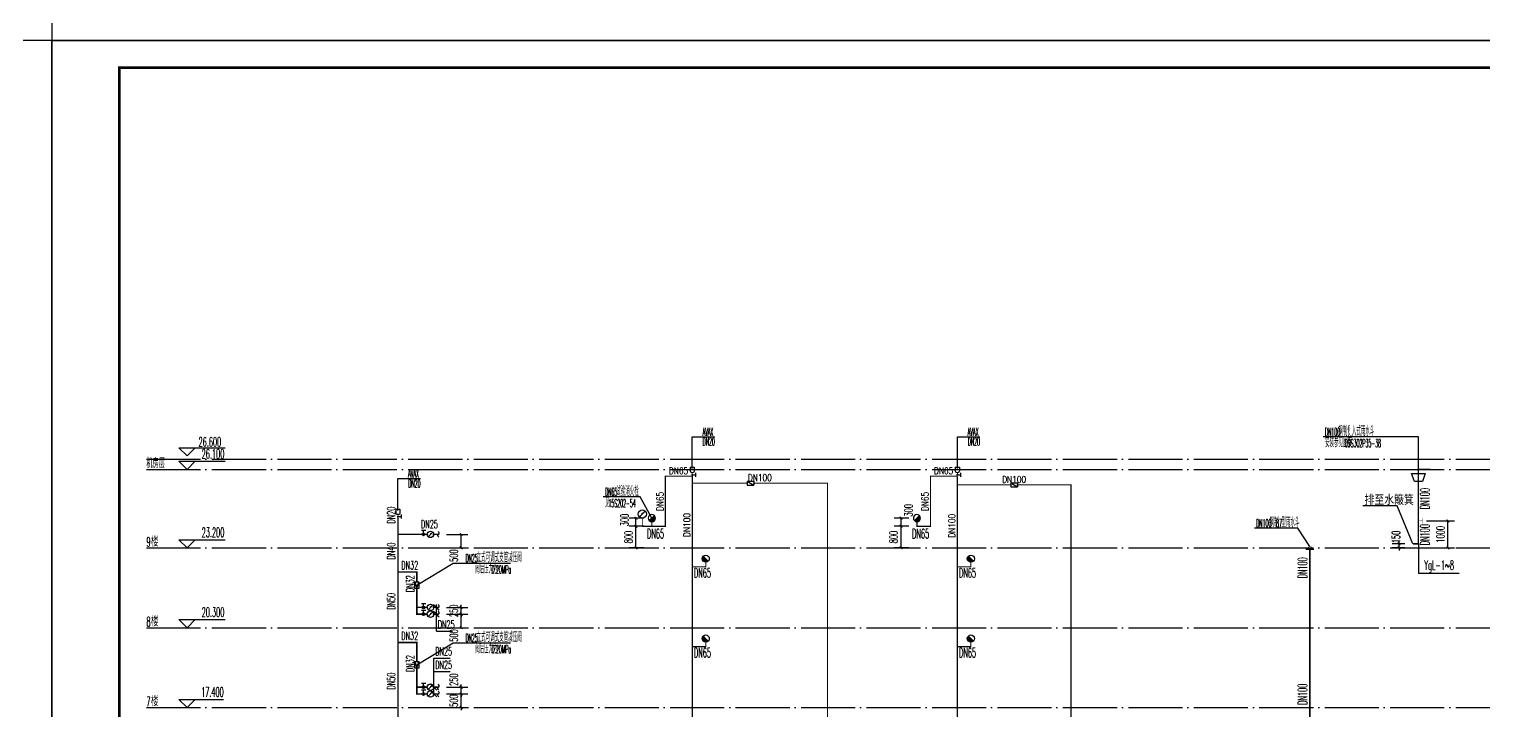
# Model space of a CAD drawing. Extents: x 27938 to 1507990, y 110129 to 923079.
# Drawn here: x 1188619 to 1242401, y 678911 to 704109 of the extents above; entities that cross this region are included whole.
import ezdxf

# ---------------------------------------------------------------- set-up
doc = ezdxf.new("R2010")
doc.units = 0
doc.header["$LTSCALE"] = 1000
doc.header["$MEASUREMENT"] = 0
doc.linetypes.add('DOTE', pattern=[2.42, 2, -0.2, 0.02, -0.2])
for name, color, linetype in [('$AUDIT_BAD_LAYER2', 7, 'Continuous'), ('-JS', 4, 'Continuous'), ('DIM_不分区消火栓', 1, 'Continuous'), ('DIM_消防', 3, 'Continuous'), ('DIM_给水', 3, 'Continuous'), ('DIM_雨水', 4, 'Continuous'), ('EQUIP_污水', 7, 'Continuous'), ('EQUIP_消火栓', 7, 'Continuous'), ('EQUIP_给水', 7, 'Continuous'), ('PIPE-不分区消火栓', 1, 'TG_X'), ('PIPE-给水中', 72, 'J2'), ('PIPE-雨水', 4, 'TG_Y'), ('TEXT_不分区消火栓', 7, 'Continuous'), ('TEXT_给水', 7, 'Continuous'), ('TWT', 7, 'Continuous'), ('TWT_DIM', 3, 'Continuous'), ('TWT_ELEV', 3, 'Continuous'), ('TWT_LEAD', 3, 'Continuous'), ('TWT_TEXT', 7, 'Continuous'), ('TWT_TITLE', 7, 'Continuous'), ('VALVE_不分区消火栓', 7, 'Continuous'), ('VALVE_消防', 7, 'Continuous'), ('VALVE_给水', 7, 'Continuous'), ('VPIPE_DIM', 3, 'Continuous'), ('图框', 140, 'Continuous')]:
    doc.layers.add(name, color=color, linetype=linetype)
doc.styles.add('_TCH_DIM_T3', font='SIMPLEX.shx', dxfattribs={"width": 0.494118, "bigfont": 'GBCBIG.shx'})
doc.styles.add('_TWT_PIPEDN', font='SIMPLEX', dxfattribs={"width": 0.8, "height": 3.5, "bigfont": 'HZTXT'})
doc.styles.add('_TWT_SERIAL', font='SIMPLEX', dxfattribs={"width": 0.8, "height": 3.5, "bigfont": 'HZTXT'})
doc.styles.get("Standard").update_dxf_attribs({"font": 'gbenor.shx', "bigfont": 'gbcbig.shx'})
doc.styles.add('TG_LINETYPE', font='SIMPLEX', dxfattribs={"width": 0.8, "height": 3, "bigfont": 'HZTXT'})
doc.linetypes.add('J2', pattern='A,3,-0.2,["J2",Standard,S=0.25,R=0,X=-0.1,Y=-0.115],-0.35', length=3.55)
doc.linetypes.add('TG_X', pattern='A,2,-0.229,["X",TG_LINETYPE,S=0.1,R=0,X=-0.229,Y=-0.15],0', length=2.229)
doc.linetypes.add('TG_Y', pattern='A,2,-0.229,["Y",TG_LINETYPE,S=0.1,R=0,X=-0.229,Y=-0.15],0', length=2.229)
doc.dimstyles.new('_TWT_ARCH&&100', dxfattribs={"dimtxt": 297.5, "dimasz": 100, "dimexe": 250, "dimexo": 300, "dimgap": 126.25, "dimtad": 1, "dimdec": 0, "dimzin": 0, "dimdsep": 46, "dimtxsty": '_TCH_DIM_T3', "dimblk": 'ARCHTICK', "dimcen": 0.09, "dimclrt": 7, "dimazin": 2, "dimtfac": 1, "dimtdec": 0, "dimtix": 1, "dimtmove": 2, "dimatfit": 3, "dimfxl": 1, "dimtolj": 1, "dimtzin": 0, "dimarcsym": 0})

# ---------------------------------------------------------------- blocks, each defined once
blk = doc.blocks.new('$VALVE$00000497')
for p, q in [((78, 138), (-78, 138)), ((0, 50), (0, 138))]:
    blk.add_line(p, q)
at = {"const_width": 49.6}
blk.add_lwpolyline([(25, 0, 1), (-25, 0, 1)], format="xyb", close=True, dxfattribs=at)
blk.add_circle((0, 0), 50)
blk = doc.blocks.new('$VALVE$00000742')
blk.add_line((-93, -93), (93, 93))
blk.add_lwpolyline([(93, 93, 0, 50, 0), (-13, 22, 50, 50, 0)], format="xyseb")
blk.add_circle((0, 0), 150)
for p in [(-150, 0), (150, 0)]:
    blk.add_point(p)
blk = doc.blocks.new('$TwtSys$00000132')
at = {"elevation": 0}
blk.add_lwpolyline([(7, -101, -0.575183), (0, 0, 0.604745), (-11, 101, 16.924828)], format="xyb", dxfattribs=at)
blk = doc.blocks.new('$VALVE$00000301')
for points in [[(-125, 72), (125, 0), (-125, -72)], [(-125, 72), (-125, -72), (125, -72), (125, 72), (-125, 72)]]:
    blk.add_lwpolyline(points)
for p in [(-125, 0), (125, 0)]:
    blk.add_point(p)
blk = doc.blocks.new('$TwtSys$00000386')
blk.add_line((-93, 93, 0), (93, -93, 0))
blk.add_circle((0, 0, 0), 131)
at = {"color": 0}
for points in [[(34, -127, 0), (-127, 34, 0), (93, -93, 0), (-93, 93, 0)], [(-34, -127, 0), (-127, -34, 0), (34, -127, 0), (-127, 34, 0)], [(-93, -93, 0), (-93, -93, 0), (-34, -127, 0), (-127, -34, 0)]]:
    blk.add_solid(points, dxfattribs=at)
at = {"flags": 9}
blk.add_attdef('A', (0, 0, 0), '', height=0.00524, dxfattribs=at)
blk = doc.blocks.new('jzf1')
at = {"layer": '$AUDIT_BAD_LAYER2'}
for p, q in [((-1.5, 2.3), (1.5, 2.3)), ((0, 0.8), (0, 2.3))]:
    blk.add_line(p, q, dxfattribs=at)
at = {"layer": '$AUDIT_BAD_LAYER2', "const_width": 0.75}
blk.add_lwpolyline([(-0.4, 0, 1), (0.4, 0, 1)], format="xyb", close=True, dxfattribs=at)
blk = doc.blocks.new('zdpqf')
at = {"layer": '$AUDIT_BAD_LAYER2'}
for p, q in [((-1.5, 6.1), (-1.5, 3.6)), ((1.5, 6.1), (-1.5, 6.1)), ((1.5, 6.1), (1.5, 3.6))]:
    blk.add_line(p, q, dxfattribs=at)
at = {"layer": '$AUDIT_BAD_LAYER2', "const_width": 0.4}
for points in [[(0, 6.1), (0, 6.6)], [(0, -0.9), (0, 2.1)]]:
    blk.add_lwpolyline(points, dxfattribs=at)
at = {"layer": '$AUDIT_BAD_LAYER2'}
blk.add_arc((0, 3.6), 1.5, 180, 0, dxfattribs=at)
at = {"layer": '$AUDIT_BAD_LAYER2', "extrusion": (0, 0, -1), "zscale": -1, "rotation": 270}
blk.add_blockref('jzf1', (0, 0.6), dxfattribs=at)
blk = doc.blocks.new('$VALVE$00000597')
blk.add_line((-93, 357), (93, 543))
blk.add_lwpolyline([(93, 543, 0, 50, 0), (-31, 456, 50, 50, 0)], format="xyseb")
for points, const_width in [([(0, 300), (0, 0)], 30), ([(0, 182), (75, 182), (75, 107)], 7.5)]:
    blk.add_lwpolyline(points, dxfattribs=dict(const_width=const_width))
blk.add_circle((0, 450), 150)
blk = doc.blocks.new('_ArchTick')
at = {"color": 0, "linetype": 'ByBlock', "const_width": 0.4}
blk.add_lwpolyline([(-0.5, -0.5), (0.5, 0.5)], dxfattribs=at)
blk = doc.blocks.new('*D242')
at = {"layer": 'Defpoints', "color": 0}
for p in [(1220853, 686036), (1221440, 686036), (1221440, 685736)]:
    blk.add_point(p, dxfattribs=at)
at = {"layer": 'DIM_不分区消火栓', "color": 0, "lineweight": -2}
for p, q in [((1221140, 686036), (1220603, 686036)), ((1221140, 685736), (1220603, 685736)), ((1220853, 685736), (1220853, 686036))]:
    blk.add_line(p, q, dxfattribs=at)
at = {"layer": 'DIM_不分区消火栓', "color": 0, "lineweight": -2, "xscale": 100, "yscale": 100, "zscale": 100}
for p, rotation in [((1220853, 686036), 90), ((1220853, 685736), 270)]:
    blk.add_blockref('_ArchTick', p, dxfattribs=dict(at, rotation=rotation))
at = {"layer": 'DIM_不分区消火栓', "color": 7, "insert": (1221128, 686325), "char_height": 297.5, "attachment_point": 5, "rotation": 90, "style": '_TCH_DIM_T3'}
blk.add_mtext('\\A1;300', dxfattribs=at)
blk = doc.blocks.new('*D243')
at = {"layer": 'Defpoints', "color": 0}
for p in [(1220853, 685736), (1221440, 685736), (1221440, 684936)]:
    blk.add_point(p, dxfattribs=at)
at = {"layer": 'DIM_不分区消火栓', "color": 0, "lineweight": -2}
for p, q in [((1221140, 685736), (1220603, 685736)), ((1220853, 684936), (1220853, 685736)), ((1221140, 684936), (1220603, 684936))]:
    blk.add_line(p, q, dxfattribs=at)
at = {"layer": 'DIM_不分区消火栓', "color": 0, "lineweight": -2, "xscale": 100, "yscale": 100, "zscale": 100}
for p, rotation in [((1220853, 685736), 90), ((1220853, 684936), 270)]:
    blk.add_blockref('_ArchTick', p, dxfattribs=dict(at, rotation=rotation))
at = {"layer": 'DIM_不分区消火栓', "color": 7, "insert": (1220578, 685336), "char_height": 297.5, "attachment_point": 5, "rotation": 90, "style": '_TCH_DIM_T3'}
blk.add_mtext('\\A1;800', dxfattribs=at)
blk = doc.blocks.new('*D244')
at = {"layer": 'Defpoints', "color": 0}
for p in [(1211053, 686036), (1211640, 686036), (1211640, 685736)]:
    blk.add_point(p, dxfattribs=at)
at = {"layer": 'DIM_不分区消火栓', "color": 0, "lineweight": -2}
for p, q in [((1211340, 686036), (1210803, 686036)), ((1211340, 685736), (1210803, 685736)), ((1211053, 685736), (1211053, 686036))]:
    blk.add_line(p, q, dxfattribs=at)
at = {"layer": 'DIM_不分区消火栓', "color": 0, "lineweight": -2, "xscale": 100, "yscale": 100, "zscale": 100}
for p, rotation in [((1211053, 686036), 90), ((1211053, 685736), 270)]:
    blk.add_blockref('_ArchTick', p, dxfattribs=dict(at, rotation=rotation))
at = {"layer": 'DIM_不分区消火栓', "color": 7, "insert": (1210635, 685965), "char_height": 297.5, "attachment_point": 5, "rotation": 90, "style": '_TCH_DIM_T3'}
blk.add_mtext('\\A1;300', dxfattribs=at)
blk = doc.blocks.new('*D245')
at = {"layer": 'Defpoints', "color": 0}
for p in [(1211053, 685736), (1211640, 685736), (1211640, 684936)]:
    blk.add_point(p, dxfattribs=at)
at = {"layer": 'DIM_不分区消火栓', "color": 0, "lineweight": -2}
for p, q in [((1211340, 685736), (1210803, 685736)), ((1211053, 684936), (1211053, 685736)), ((1211340, 684936), (1210803, 684936))]:
    blk.add_line(p, q, dxfattribs=at)
at = {"layer": 'DIM_不分区消火栓', "color": 0, "lineweight": -2, "xscale": 100, "yscale": 100, "zscale": 100}
for p, rotation in [((1211053, 685736), 90), ((1211053, 684936), 270)]:
    blk.add_blockref('_ArchTick', p, dxfattribs=dict(at, rotation=rotation))
at = {"layer": 'DIM_不分区消火栓', "color": 7, "insert": (1210778, 685336), "char_height": 297.5, "attachment_point": 5, "rotation": 90, "style": '_TCH_DIM_T3'}
blk.add_mtext('\\A1;800', dxfattribs=at)
blk = doc.blocks.new('*D345')
at = {"layer": 'Defpoints', "color": 0}
for p in [(1239980, 685936), (1241070, 685936), (1239980, 684936)]:
    blk.add_point(p, dxfattribs=at)
at = {"layer": 'TWT_DIM', "color": 0, "lineweight": -2}
for p, q in [((1240280, 685936), (1241320, 685936)), ((1241070, 684936), (1241070, 685936)), ((1240280, 684936), (1241320, 684936))]:
    blk.add_line(p, q, dxfattribs=at)
at = {"layer": 'TWT_DIM', "color": 0, "lineweight": -2, "xscale": 100, "yscale": 100, "zscale": 100}
for p, rotation in [((1241070, 685936), 90), ((1241070, 684936), 270)]:
    blk.add_blockref('_ArchTick', p, dxfattribs=dict(at, rotation=rotation))
at = {"layer": 'TWT_DIM', "color": 7, "insert": (1240795, 685436), "char_height": 297.5, "attachment_point": 5, "rotation": 90, "style": '_TCH_DIM_T3'}
blk.add_mtext('\\A1;1000', dxfattribs=at)
blk = doc.blocks.new('*D346')
at = {"layer": 'Defpoints', "color": 0}
for p in [(1239263, 685086), (1239780, 685086), (1239780, 684936)]:
    blk.add_point(p, dxfattribs=at)
at = {"layer": 'TWT_DIM', "color": 0, "lineweight": -2}
for p, q in [((1239480, 685086), (1239013, 685086)), ((1239480, 684936), (1239013, 684936)), ((1239263, 685086), (1239263, 685186)), ((1239263, 684936), (1239263, 685086)), ((1239263, 684936), (1239263, 684836))]:
    blk.add_line(p, q, dxfattribs=at)
at = {"layer": 'TWT_DIM', "color": 0, "lineweight": -2, "xscale": 100, "yscale": 100, "zscale": 100}
for p, rotation in [((1239263, 685086), 270), ((1239263, 684936), 90)]:
    blk.add_blockref('_ArchTick', p, dxfattribs=dict(at, rotation=rotation))
at = {"layer": 'TWT_DIM', "color": 7, "insert": (1239151, 685339), "char_height": 297.5, "attachment_point": 5, "rotation": 90, "style": '_TCH_DIM_T3'}
blk.add_mtext('\\A1;150', dxfattribs=at)
blk = doc.blocks.new('*D351')
at = {"layer": 'Defpoints', "color": 0}
for p in [(1203754, 682736), (1204591, 682736), (1203754, 682486)]:
    blk.add_point(p, dxfattribs=at)
at = {"layer": 'TWT_DIM', "color": 0, "lineweight": -2}
for p, q in [((1204054, 682736), (1204841, 682736)), ((1204591, 682736), (1204591, 682836)), ((1204591, 682486), (1204591, 682736)), ((1204054, 682486), (1204841, 682486)), ((1204591, 682486), (1204591, 682386))]:
    blk.add_line(p, q, dxfattribs=at)
at = {"layer": 'TWT_DIM', "color": 0, "lineweight": -2, "xscale": 100, "yscale": 100, "zscale": 100}
for p, rotation in [((1204591, 682736), 270), ((1204591, 682486), 90)]:
    blk.add_blockref('_ArchTick', p, dxfattribs=dict(at, rotation=rotation))
at = {"layer": 'TWT_DIM', "color": 7, "insert": (1204316, 682611), "char_height": 297.5, "attachment_point": 5, "rotation": 90, "style": '_TCH_DIM_T3'}
blk.add_mtext('\\A1;250', dxfattribs=at)
blk = doc.blocks.new('*D352')
at = {"layer": 'Defpoints', "color": 0}
for p in [(1203754, 682486), (1203754, 681986), (1204591, 682486)]:
    blk.add_point(p, dxfattribs=at)
at = {"layer": 'TWT_DIM', "color": 0, "lineweight": -2}
for p, q in [((1204054, 682486), (1204841, 682486)), ((1204054, 681986), (1204841, 681986)), ((1204591, 681986), (1204591, 682486))]:
    blk.add_line(p, q, dxfattribs=at)
at = {"layer": 'TWT_DIM', "color": 0, "lineweight": -2, "xscale": 100, "yscale": 100, "zscale": 100}
for p, rotation in [((1204591, 682486), 90), ((1204591, 681986), 270)]:
    blk.add_blockref('_ArchTick', p, dxfattribs=dict(at, rotation=rotation))
at = {"layer": 'TWT_DIM', "color": 7, "insert": (1204316, 681697), "char_height": 297.5, "attachment_point": 5, "rotation": 90, "style": '_TCH_DIM_T3'}
blk.add_mtext('\\A1;500', dxfattribs=at)
blk = doc.blocks.new('*D353')
at = {"layer": 'Defpoints', "color": 0}
for p in [(1203754, 679786), (1203754, 679536), (1204591, 679786)]:
    blk.add_point(p, dxfattribs=at)
at = {"layer": 'TWT_DIM', "color": 0, "lineweight": -2}
for p, q in [((1204591, 679786), (1204591, 679886)), ((1204054, 679786), (1204841, 679786)), ((1204054, 679536), (1204841, 679536)), ((1204591, 679536), (1204591, 679786)), ((1204591, 679536), (1204591, 679436))]:
    blk.add_line(p, q, dxfattribs=at)
at = {"layer": 'TWT_DIM', "color": 0, "lineweight": -2, "xscale": 100, "yscale": 100, "zscale": 100}
for p, rotation in [((1204591, 679786), 270), ((1204591, 679536), 90)]:
    blk.add_blockref('_ArchTick', p, dxfattribs=dict(at, rotation=rotation))
at = {"layer": 'TWT_DIM', "color": 7, "insert": (1204316, 680066), "char_height": 297.5, "attachment_point": 5, "rotation": 90, "style": '_TCH_DIM_T3'}
blk.add_mtext('\\A1;250', dxfattribs=at)
blk = doc.blocks.new('*D354')
at = {"layer": 'Defpoints', "color": 0}
for p in [(1203754, 679536), (1204591, 679536), (1203754, 679036)]:
    blk.add_point(p, dxfattribs=at)
at = {"layer": 'TWT_DIM', "color": 0, "lineweight": -2}
for p, q in [((1204054, 679536), (1204841, 679536)), ((1204591, 679536), (1204591, 679636)), ((1204591, 679036), (1204591, 679536)), ((1204054, 679036), (1204841, 679036)), ((1204591, 679036), (1204591, 678936))]:
    blk.add_line(p, q, dxfattribs=at)
at = {"layer": 'TWT_DIM', "color": 0, "lineweight": -2, "xscale": 100, "yscale": 100, "zscale": 100}
for p, rotation in [((1204591, 679536), 270), ((1204591, 679036), 90)]:
    blk.add_blockref('_ArchTick', p, dxfattribs=dict(at, rotation=rotation))
at = {"layer": 'TWT_DIM', "color": 7, "insert": (1204316, 679286), "char_height": 297.5, "attachment_point": 5, "rotation": 90, "style": '_TCH_DIM_T3'}
blk.add_mtext('\\A1;500', dxfattribs=at)
blk = doc.blocks.new('$ATTACHMENT$00000073')
at = {"const_width": 20}
for points in [[(0, 0), (150, 0)], [(150, 90), (150, -90)]]:
    blk.add_lwpolyline(points, dxfattribs=at)
blk = doc.blocks.new('$VALVE$00000316')
for p, q in [((-125, 72), (125, -72)), ((-125, 72), (-125, -72)), ((-125, 72), (125, 72)), ((125, 72), (125, -72)), ((-125, -72), (125, -72))]:
    blk.add_line(p, q)
at = {"const_width": 21.1}
blk.add_lwpolyline([(-11, 0, 1), (11, 0, 1)], format="xyb", close=True, dxfattribs=at)
for p in [(-125, 0), (125, 0)]:
    blk.add_point(p)
at = {"color": 7, "flags": 9}
for tag in ['XSIZE', 'YSIZE']:
    blk.add_attdef(tag, (0, 0), '', height=0.5, dxfattribs=at)
blk = doc.blocks.new('$ATTACHMENT$00000217')
blk.add_line((-150, 0), (150, 0))
at = {"const_width": 15}
blk.add_lwpolyline([(-99, 0, -1), (101, 0)], format="xyb", dxfattribs=at)
blk = doc.blocks.new('*D1340')
at = {"layer": 'Defpoints', "color": 0}
for p in [(1203754, 685436), (1204591, 685436), (1203754, 684936)]:
    blk.add_point(p, dxfattribs=at)
at = {"layer": 'TWT_DIM', "color": 0, "lineweight": -2}
for p, q in [((1204054, 685436), (1204841, 685436)), ((1204591, 684936), (1204591, 685436)), ((1204054, 684936), (1204841, 684936))]:
    blk.add_line(p, q, dxfattribs=at)
at = {"layer": 'TWT_DIM', "color": 0, "lineweight": -2, "xscale": 100, "yscale": 100, "zscale": 100}
for p, rotation in [((1204591, 685436), 90), ((1204591, 684936), 270)]:
    blk.add_blockref('_ArchTick', p, dxfattribs=dict(at, rotation=rotation))
at = {"layer": 'TWT_DIM', "color": 7, "insert": (1204316, 684647), "char_height": 297.5, "attachment_point": 5, "rotation": 90, "style": '_TCH_DIM_T3'}
blk.add_mtext('\\A1;500', dxfattribs=at)

msp = doc.modelspace()

# ---------------------------------------------------------------- hatches: boundary and pattern name
at = {"layer": 'PIPE-不分区消火栓'}
for points in [[(1212140.5, 687586.4), (1212140.5, 687608.9), (1212118, 687608.9)], [(1212140.5, 687586.4), (1212118, 687586.4), (1212118, 687608.9)], [(1213134.8, 687586.4), (1213157.3, 687586.4), (1213157.3, 687608.9)], [(1213134.8, 687586.4), (1213134.8, 687608.9), (1213157.3, 687608.9)], [(1218134.8, 687329.3), (1218134.8, 687351.8), (1218157.3, 687351.8)], [(1218134.8, 687329.3), (1218157.3, 687329.3), (1218157.3, 687351.8)], [(1218134.8, 687329.3), (1218157.3, 687329.3), (1218157.3, 687351.8)], [(1218134.8, 687329.3), (1218134.8, 687351.8), (1218157.3, 687351.8)], [(1221940.5, 687586.4), (1221940.5, 687608.9), (1221918, 687608.9)], [(1221940.5, 687586.4), (1221918, 687586.4), (1221918, 687608.9)], [(1227134.8, 687266.1), (1227157.3, 687266.1), (1227157.3, 687288.6)], [(1227134.8, 687266.1), (1227134.8, 687288.6), (1227157.3, 687288.6)], [(1212140.5, 685735.9), (1212140.5, 685713.4), (1212163, 685713.4)], [(1212140.5, 685735.9), (1212163, 685735.9), (1212163, 685713.4)], [(1221440.5, 685735.9), (1221440.5, 685713.4), (1221418, 685713.4)], [(1221440.5, 685735.9), (1221418, 685735.9), (1221418, 685713.4)], [(1221940.5, 685735.9), (1221940.5, 685713.4), (1221963, 685713.4)], [(1221940.5, 685735.9), (1221963, 685735.9), (1221963, 685713.4)], [(1213634.8, 684235.9), (1213634.8, 684213.4), (1213657.3, 684213.4)], [(1213634.8, 684235.9), (1213657.3, 684235.9), (1213657.3, 684213.4)], [(1213634.8, 684235.9), (1213657.3, 684235.9), (1213657.3, 684213.4)], [(1213634.8, 684235.9), (1213634.8, 684213.4), (1213657.3, 684213.4)], [(1223434.8, 684235.9), (1223434.8, 684213.4), (1223457.3, 684213.4)], [(1223434.8, 684235.9), (1223457.3, 684235.9), (1223457.3, 684213.4)], [(1223434.8, 684235.9), (1223457.3, 684235.9), (1223457.3, 684213.4)], [(1223434.8, 684235.9), (1223434.8, 684213.4), (1223457.3, 684213.4)], [(1213634.8, 681285.9), (1213634.8, 681263.4), (1213657.3, 681263.4)], [(1213634.8, 681285.9), (1213657.3, 681285.9), (1213657.3, 681263.4)], [(1213634.8, 681285.9), (1213657.3, 681285.9), (1213657.3, 681263.4)], [(1213634.8, 681285.9), (1213634.8, 681263.4), (1213657.3, 681263.4)], [(1223434.8, 681285.9), (1223434.8, 681263.4), (1223457.3, 681263.4)], [(1223434.8, 681285.9), (1223457.3, 681285.9), (1223457.3, 681263.4)], [(1223434.8, 681285.9), (1223457.3, 681285.9), (1223457.3, 681263.4)], [(1223434.8, 681285.9), (1223434.8, 681263.4), (1223457.3, 681263.4)]]:
    msp.add_hatch(color=256, dxfattribs=at).paths.add_polyline_path(points)
at = {"layer": 'PIPE-给水中'}
for points in [[(1202953.4, 684041.4), (1202980.9, 684041.4), (1202980.9, 684068.9)], [(1202953.4, 684041.4), (1202953.4, 684068.9), (1202980.9, 684068.9)], [(1202953.4, 684041.4), (1202953.4, 684068.9), (1202980.9, 684068.9)], [(1202953.4, 684041.4), (1202980.9, 684041.4), (1202980.9, 684068.9)], [(1202953.4, 682485.9), (1202953.4, 682458.4), (1202925.9, 682458.4)], [(1202953.4, 682485.9), (1202925.9, 682485.9), (1202925.9, 682458.4)], [(1202953.4, 682485.9), (1202925.9, 682485.9), (1202925.9, 682458.4)], [(1202953.4, 682485.9), (1202953.4, 682458.4), (1202925.9, 682458.4)], [(1202953.4, 681435.9), (1202980.9, 681435.9), (1202980.9, 681463.4)], [(1202953.4, 681435.9), (1202953.4, 681463.4), (1202980.9, 681463.4)], [(1202953.4, 681435.9), (1202953.4, 681463.4), (1202980.9, 681463.4)], [(1202953.4, 681435.9), (1202980.9, 681435.9), (1202980.9, 681463.4)], [(1202953.4, 679535.9), (1202953.4, 679508.4), (1202925.9, 679508.4)], [(1202953.4, 679535.9), (1202925.9, 679535.9), (1202925.9, 679508.4)], [(1202953.4, 679535.9), (1202925.9, 679535.9), (1202925.9, 679508.4)], [(1202953.4, 679535.9), (1202953.4, 679508.4), (1202925.9, 679508.4)]]:
    msp.add_hatch(color=256, dxfattribs=at).paths.add_polyline_path(points)
at = {"layer": 'PIPE-雨水'}
for points in [[(1239979.6, 687835.9), (1239952.1, 687835.9), (1239952.1, 687863.4)], [(1239979.6, 687835.9), (1239979.6, 687863.4), (1239952.1, 687863.4)], [(1239979.6, 687835.9), (1239979.6, 687863.4), (1239952.1, 687863.4)], [(1239979.6, 687835.9), (1239952.1, 687835.9), (1239952.1, 687863.4)], [(1239979.6, 685085.9), (1240007.1, 685085.9), (1240007.1, 685058.4)], [(1239979.6, 685085.9), (1239979.6, 685058.4), (1240007.1, 685058.4)], [(1239979.6, 685085.9), (1240007.1, 685085.9), (1240007.1, 685058.4)], [(1239979.6, 685085.9), (1239979.6, 685058.4), (1240007.1, 685058.4)]]:
    msp.add_hatch(color=256, dxfattribs=at).paths.add_polyline_path(points)

# ---------------------------------------------------------------- linework, layer by layer
at = {"layer": 'DIM_不分区消火栓'}
for p, q in [((1211208.7, 686819.7), (1209842.8, 686819.7)), ((1211640.5, 686035.9), (1211208.7, 686819.7))]:
    msp.add_line(p, q, dxfattribs=at)
at = {"layer": 'DIM_给水'}
for p, q in [((1203570.5, 682841.9), (1203782.7, 682629.8)), ((1203570.5, 682591.9), (1203782.7, 682379.8)), ((1203676.6, 681856.1), (1203676.6, 682847.9)), ((1203676.6, 681856.1), (1204276.6, 681856.1)), ((1203581.2, 680361.1), (1203581.2, 680861.1)), ((1203581.2, 680861.1), (1204181.2, 680861.1)), ((1203581.2, 679485.9), (1203581.2, 680361.1)), ((1203581.2, 680361.1), (1204181.2, 680361.1)), ((1203475.1, 679891.9), (1203687.2, 679679.8)), ((1203475.1, 679641.9), (1203687.2, 679429.8))]:
    msp.add_line(p, q, dxfattribs=at)
at = {"layer": 'DIM_雨水'}
for p, q in [((1239979.6, 689039.5), (1236457.8, 689039.5)), ((1239979.6, 687835.9), (1239979.6, 689039.5)), ((1239198.4, 686489), (1237919.3, 686489)), ((1239779.6, 685085.9), (1239198.4, 686489)), ((1235521.6, 685666.9), (1233915, 685666.9)), ((1235969.6, 684985.9), (1235521.6, 685666.9)), ((1239979.6, 685085.9), (1239979.6, 683983.8)), ((1241485.6, 683983.8), (1239979.6, 683983.8))]:
    msp.add_line(p, q, dxfattribs=at)
at = {"layer": 'PIPE-不分区消火栓', "ltscale": 0.5, "const_width": 45}
for points in [[(1212140.5, 687586.4), (1213134.8, 687586.4)], [(1212140.5, 685735.9), (1212140.5, 687586.4)], [(1213134.8, 687329.3), (1213134.8, 687586.4)], [(1213134.8, 687329.3), (1215163.4, 687329.3)], [(1215413.1, 687329.3), (1218134.8, 687329.3)], [(1221940.5, 687586.4), (1222934.8, 687586.4)], [(1221940.5, 685735.9), (1221940.5, 687586.4)], [(1222934.8, 687266.1), (1224909.9, 687266.1)], [(1225159.6, 687266.1), (1227134.8, 687266.1)]]:
    msp.add_lwpolyline(points, dxfattribs=at)
at = {"layer": 'PIPE-不分区消火栓', "const_width": 45}
for points in [[(1213134.8, 684235.9), (1213134.8, 687329.3)], [(1218134.8, 660735.9), (1218134.8, 687329.3)], [(1222934.8, 687266.1), (1222934.8, 687563.8)], [(1222934.8, 684235.9), (1222934.8, 687266.1)], [(1227134.8, 660735.9), (1227134.8, 687266.1)], [(1211640.5, 685735.9), (1211288.4, 685735.9)], [(1211640.5, 685735.9), (1211640.5, 685904.9)], [(1212140.5, 685735.9), (1211640.5, 685735.9)], [(1221440.5, 685735.9), (1221440.5, 685904.9)], [(1221940.5, 685735.9), (1221440.5, 685735.9)], [(1213134.8, 684235.9), (1213634.8, 684235.9)], [(1213134.8, 681285.9), (1213134.8, 684235.9)], [(1213634.8, 684235.9), (1213634.8, 684404.9)], [(1222934.8, 684235.9), (1223434.8, 684235.9)], [(1222934.8, 681285.9), (1222934.8, 684235.9)], [(1223434.8, 684235.9), (1223434.8, 684404.9)], [(1213634.8, 681285.9), (1213634.8, 681454.9)], [(1223434.8, 681285.9), (1223434.8, 681454.9)], [(1213134.8, 678335.9), (1213134.8, 681285.9)], [(1213134.8, 681285.9), (1213634.8, 681285.9)], [(1222934.8, 678335.9), (1222934.8, 681285.9)], [(1222934.8, 681285.9), (1223434.8, 681285.9)]]:
    msp.add_lwpolyline(points, dxfattribs=at)
at = {"layer": 'PIPE-给水中', "const_width": 55}
for points in [[(1202253.4, 685916.3), (1202253.4, 686058.3)], [(1202253.4, 684635.9), (1202253.4, 685916.3)], [(1202253.4, 685435.9), (1203333.4, 685435.9)], [(1203573.4, 685435.9), (1203753.4, 685435.9)], [(1202253.4, 681435.9), (1202253.4, 684698.6)], [(1202253.4, 684041.4), (1202953.4, 684041.4)], [(1202953.4, 683685.7), (1202953.4, 684041.4)], [(1202953.4, 682985.9), (1202953.4, 683436)], [(1202953.4, 682735.9), (1202953.4, 682985.9)], [(1202953.4, 682485.9), (1202953.4, 682735.9)], [(1202953.4, 682735.9), (1203333.4, 682735.9)], [(1202953.4, 682485.9), (1203333.4, 682485.9)], [(1203573.4, 682735.9), (1203753.4, 682735.9)], [(1203573.4, 682485.9), (1203753.4, 682485.9)], [(1202253.4, 678485.9), (1202253.4, 681435.9)], [(1202253.4, 681435.9), (1202953.4, 681435.9)], [(1202953.4, 680735.7), (1202953.4, 681435.9)], [(1202953.4, 679785.9), (1202953.4, 680486)], [(1202953.4, 679535.9), (1202953.4, 679785.9)], [(1202953.4, 679785.9), (1203333.4, 679785.9)], [(1203573.4, 679785.9), (1203753.4, 679785.9)], [(1202953.4, 679535.9), (1203333.4, 679535.9)], [(1203573.4, 679535.9), (1203753.4, 679535.9)]]:
    msp.add_lwpolyline(points, dxfattribs=at)
at = {"layer": 'PIPE-雨水', "const_width": 55}
for points in [[(1239979.6, 687835.9), (1240429.6, 687835.9)], [(1239979.6, 685935.9), (1239979.6, 687835.9)], [(1239979.6, 685085.9), (1239979.6, 685935.9)], [(1235968.1, 662335.9), (1235968.1, 684885.9)], [(1239779.6, 685085.9), (1239979.6, 685085.9)]]:
    msp.add_lwpolyline(points, dxfattribs=at)
at = {"layer": 'TWT', "color": 8, "linetype": 'DOTE'}
for p, q in [((1192957.9, 688213.2), (1304719.7, 688213.2)), ((1192957.9, 687835.9), (1304719.7, 687835.9)), ((1192957.9, 687835.9), (1304719.7, 687835.9)), ((1192957.9, 684935.9), (1304719.7, 684935.9)), ((1192957.9, 681985.9), (1304719.7, 681985.9)), ((1192957.9, 679035.9), (1304719.7, 679035.9))]:
    msp.add_line(p, q, dxfattribs=at)
at = {"layer": 'TWT_ELEV'}
for p, q in [((1194457.9, 688335.9), (1194157.9, 688635.9)), ((1194157.9, 688635.9), (1195861.2, 688635.9)), ((1194457.9, 688335.9), (1194757.9, 688635.9)), ((1194457.9, 687835.9), (1194157.9, 688135.9)), ((1194157.9, 688135.9), (1195861.2, 688135.9)), ((1194457.9, 687835.9), (1194757.9, 688135.9)), ((1194457.9, 684935.9), (1194157.9, 685235.9)), ((1194157.9, 685235.9), (1195861.2, 685235.9)), ((1194457.9, 684935.9), (1194757.9, 685235.9)), ((1194457.9, 681985.9), (1194157.9, 682285.9)), ((1194157.9, 682285.9), (1195861.2, 682285.9)), ((1194457.9, 681985.9), (1194757.9, 682285.9)), ((1194457.9, 679035.9), (1194157.9, 679335.9)), ((1194157.9, 679335.9), (1195807.3, 679335.9)), ((1194457.9, 679035.9), (1194757.9, 679335.9))]:
    msp.add_line(p, q, dxfattribs=at)
at = {"layer": 'TWT_LEAD'}
for p, q in [((1213135.9, 687863.8), (1213135.9, 689046)), ((1213135.9, 689046), (1213970.5, 689046)), ((1222935.9, 687863.8), (1222935.9, 689046)), ((1222935.9, 689046), (1223770.5, 689046)), ((1202253.4, 686316.3), (1202253.4, 687498.5)), ((1202253.4, 687498.5), (1203088.1, 687498.5)), ((1202953.4, 683560.9), (1204300.9, 684373.4)), ((1204300.9, 684373.4), (1206411.8, 684373.4)), ((1202953.4, 680610.9), (1204300.9, 681423.4)), ((1204300.9, 681423.4), (1206411.8, 681423.4))]:
    msp.add_line(p, q, dxfattribs=at)
at = {"layer": 'TWT_TITLE'}
msp.add_lwpolyline([(1189457.9, 644285.9), (1315557.9, 644285.9), (1315557.9, 703685.9), (1189457.9, 703685.9)], close=True, dxfattribs=at)
at = {"layer": 'TWT_TITLE', "const_width": 100}
msp.add_lwpolyline([(1191957.9, 645285.9), (1314557.9, 645285.9), (1314557.9, 702685.9), (1191957.9, 702685.9)], close=True, dxfattribs=at)
at = {"layer": 'VPIPE_DIM', "lineweight": -3, "elevation": 0}
msp.add_lwpolyline([(1240129.6, 687385.9), (1239829.6, 687385.9), (1239729.6, 687685.9), (1240229.6, 687685.9)], close=True, dxfattribs=at)
msp.add_lwpolyline([(1240129.6, 687385.9), (1239829.6, 687385.9), (1239729.6, 687685.9), (1240229.6, 687685.9)], close=True, dxfattribs=at)
at = {"layer": '图框', "color": 2}
msp.add_lwpolyline([(1189457.9, 703685.9), (1158457.9, 703685.9), (1158457.9, 721685.9), (1189457.9, 721685.9)], close=True, dxfattribs=at)
at = {"layer": '图框'}
msp.add_lwpolyline([(1189457.9, 703685.9), (1315557.9, 703685.9), (1315557.9, 644285.9), (1189457.9, 644285.9)], close=True, dxfattribs=at)
msp.add_lwpolyline([(1189457.9, 703685.9), (1315557.9, 703685.9), (1315557.9, 644285.9), (1189457.9, 644285.9)], close=True, dxfattribs=at)
at = {"layer": '图框', "const_width": 100}
msp.add_lwpolyline([(1314557.9, 645285.9), (1314557.9, 702685.9), (1191957.9, 702685.9), (1191957.9, 645285.9)], close=True, dxfattribs=at)

# ---------------------------------------------------------------- block references
at = {"layer": '-JS', "xscale": -50, "yscale": 50, "zscale": 50}
for p in [(1213134.8, 687608.3), (1222934.8, 687608.3), (1202253.4, 686060.8)]:
    msp.add_blockref('zdpqf', p, dxfattribs=at)
at = {"layer": 'EQUIP_污水'}
for name, p in [('$ATTACHMENT$00000073', (1239979.6, 685935.9)), ('$ATTACHMENT$00000217', (1235968.1, 684885.9))]:
    msp.add_blockref(name, p, dxfattribs=at)
at = {"layer": 'EQUIP_消火栓', "xscale": -1}
for p in [(1211640.5, 686035.9), (1221440.5, 686035.9)]:
    msp.add_blockref('$TwtSys$00000386', p, dxfattribs=at)
at = {"layer": 'EQUIP_消火栓'}
for p in [(1213634.8, 684535.9), (1213634.8, 684535.9), (1223434.8, 684535.9), (1223434.8, 684535.9), (1213634.8, 681585.9), (1223434.8, 681585.9)]:
    msp.add_blockref('$TwtSys$00000386', p, dxfattribs=at)
at = {"layer": 'EQUIP_给水'}
for p in [(1203753.4, 685435.9), (1203753.4, 682735.9), (1203753.4, 682485.9), (1203753.4, 679785.9), (1203753.4, 679535.9)]:
    msp.add_blockref('$TwtSys$00000132', p, dxfattribs=at)
at = {"layer": 'VALVE_不分区消火栓'}
for p in [(1215288.3, 687329.3), (1225034.8, 687266.1)]:
    msp.add_blockref('$VALVE$00000316', p, dxfattribs=at)
at = {"layer": 'VALVE_消防'}
msp.add_blockref('$VALVE$00000597', (1211288.4, 685735.9), dxfattribs=at)
at = {"layer": 'VALVE_给水'}
for p in [(1203202, 685435.9), (1203202, 682735.9), (1203202, 682485.9), (1203202, 679785.9), (1203202, 679535.9)]:
    msp.add_blockref('$VALVE$00000497', p, dxfattribs=at)
at = {"layer": 'VALVE_给水', "xscale": 0.8, "yscale": 0.8, "zscale": 0.8}
for p in [(1203453.4, 685435.9), (1203453.4, 682735.9), (1203453.4, 682485.9), (1203453.4, 679785.9), (1203453.4, 679535.9)]:
    msp.add_blockref('$VALVE$00000742', p, dxfattribs=at)
at = {"layer": 'VALVE_给水', "yscale": -1, "rotation": 270}
for p in [(1202953.4, 683560.9), (1202953.4, 680610.9)]:
    msp.add_blockref('$VALVE$00000301', p, dxfattribs=at)

# ---------------------------------------------------------------- texts
at = {"layer": 'DIM_不分区消火栓', "color": 7, "style": '_TCH_DIM_T3'}
for s, height, width, p in [('DN65', 297.5, 0.348789, (1209912.8, 686854.7)), ('试验消火栓', 337.59, 0.494118, (1210322.9, 686854.7)), ('见', 337.6, 0.494118, (1209912.8, 686434.7)), ('15S202-54', 297.5, 0.348789, (1210034.3, 686434.7))]:
    msp.add_text(s, height=height, dxfattribs=dict(at, width=width)).set_placement(p)
at = {"layer": 'DIM_消防', "color": 7, "style": '_TWT_SERIAL', "width": 0.48}
for p in [(1211462.8, 685286.6), (1221262.8, 685286.6), (1213196.5, 683836.6), (1222996.5, 683836.6), (1213196.5, 680886.6), (1222996.5, 680886.6)]:
    msp.add_text('DN65', height=350, dxfattribs=at).set_placement(p)
at = {"layer": 'DIM_给水', "color": 7, "style": '_TWT_PIPEDN', "width": 0.48}
for p in [(1203106.1, 685662.7), (1203726.6, 681956.1), (1203631.2, 680961.1), (1203631.2, 680461.1)]:
    msp.add_text('DN25', height=300, dxfattribs=at).set_placement(p)
at = {"layer": 'DIM_雨水', "color": 7}
for s, height, style, width, p in [('安装参见图集', 337.59, '_TCH_DIM_T3', 0.494118, (1236527.8, 688654.5)), ('DN100', 297.5, '_TCH_DIM_T3', 0.348789, (1236527.8, 689074.5)), ('钢制侧入式雨水斗', 337.59, '_TCH_DIM_T3', 0.494118, (1237016.9, 689074.5)), ('09S302P35-38', 297.5, '_TCH_DIM_T3', 0.348789, (1237256.3, 688654.5)), ('排至水簸箕', 350, '_TWT_SERIAL', 0.8, (1237989.3, 686524)), ('DN100', 297.5, '_TCH_DIM_T3', 0.348789, (1233985, 685701.9)), ('钢制', 337.59, '_TCH_DIM_T3', 0.494118, (1234474.2, 685701.9)), ('87', 297.5, '_TCH_DIM_T3', 0.348789, (1234717, 685701.9)), ('型雨水斗', 337.59, '_TCH_DIM_T3', 0.494118, (1234914.7, 685701.9)), ('YgL-1~8', 350, '_TWT_SERIAL', 0.48, (1240199.6, 684123.8))]:
    msp.add_text(s, height=height, dxfattribs=dict(at, style=style, width=width)).set_placement(p)
at = {"layer": 'DIM_雨水', "color": 7, "style": '_TWT_SERIAL', "width": 0.48}
for p in [(1240389.3, 686365.5), (1240389.3, 685032.3), (1235870.4, 683805.6), (1235870.4, 679132.3)]:
    msp.add_text('DN100', height=350, rotation=90, dxfattribs=at).set_placement(p)
at = {"layer": 'TEXT_不分区消火栓', "style": '_TWT_PIPEDN', "width": 0.8}
for s, p in [('DN65', (1212270.9, 687661.4)), ('DN65', (1222070.9, 687661.4)), ('DN100', (1215191.9, 687404.3)), ('DN100', (1224591.9, 687341.1))]:
    msp.add_text(s, height=250, dxfattribs=at).set_placement(p)
for s, p in [('DN65', (1212065.5, 686294.5)), ('DN65', (1221865.5, 686294.5)), ('DN100', (1213059.8, 685339.7)), ('DN100', (1222859.8, 685308.1))]:
    msp.add_text(s, height=250, rotation=90, dxfattribs=at).set_placement(p)
at = {"layer": 'TEXT_给水', "style": '_TWT_PIPEDN', "width": 0.48}
for s, p in [('DN20', (1202153.4, 685831.5)), ('DN40', (1202153.4, 684505.1)), ('DN32', (1202853.4, 683296.9)), ('DN50', (1202153.4, 682646.9)), ('DN32', (1202853.4, 680346.9)), ('DN50', (1202153.4, 679696.9))]:
    msp.add_text(s, height=300, rotation=90, dxfattribs=at).set_placement(p)
for p in [(1202378.2, 684141.4), (1202378.2, 681535.9)]:
    msp.add_text('DN32', height=300, dxfattribs=at).set_placement(p)
at = {"layer": 'TWT_ELEV', "color": 7, "style": '_TWT_SERIAL', "width": 0.48}
for s, p in [('26.600', (1194884.1, 688679.9)), ('26.100', (1194999.2, 688236)), ('23.200', (1194999.2, 685336)), ('20.300', (1194999.2, 682386)), ('17.400', (1194977.3, 679436))]:
    msp.add_text(s, height=350, dxfattribs=at).set_placement(p)
at = {"layer": 'TWT_LEAD', "color": 7, "style": '_TCH_DIM_T3'}
for s, height, width, p in [('AVAX', 297.5, 0.348789, (1213515.1, 689081)), ('DN20', 297.5, 0.348789, (1213520, 688713.5)), ('AVAX', 297.5, 0.348789, (1223315.1, 689081)), ('DN20', 297.5, 0.348789, (1223320, 688713.5)), ('AVAX', 297.5, 0.348789, (1202632.7, 687533.5)), ('DN20', 297.5, 0.348789, (1202637.6, 687166)), ('DN25', 297.5, 0.348789, (1204752.4, 684408.4)), ('立式可调式支管减压阀', 337.59, 0.494118, (1205162.5, 684408.4)), ('阀后压力为', 337.59, 0.494118, (1205107.1, 683988.4)), ('0.20MPa', 297.5, 0.348789, (1205714.3, 683988.4)), ('DN25', 297.5, 0.348789, (1204752.4, 681458.4)), ('立式可调式支管减压阀', 337.59, 0.494118, (1205162.5, 681458.4)), ('阀后压力为', 337.59, 0.494118, (1205107.1, 681038.4)), ('0.20MPa', 297.5, 0.348789, (1205714.3, 681038.4))]:
    msp.add_text(s, height=height, dxfattribs=dict(at, width=width)).set_placement(p)
at = {"layer": 'TWT_TEXT', "style": '_TWT_SERIAL'}
for s, width, p in [('机房层', 0.48, (1192957.9, 687885.9)), ('9', 0.48, (1192957.9, 684985.9)), ('楼', 0.6, (1193117.9, 684985.9)), ('8', 0.48, (1192957.9, 682035.9)), ('楼', 0.6, (1193117.9, 682035.9)), ('7', 0.48, (1192957.9, 679085.9)), ('楼', 0.6, (1193117.9, 679085.9))]:
    msp.add_text(s, height=350, dxfattribs=dict(at, width=width)).set_placement(p)

# ---------------------------------------------------------------- dimensions: what is measured, and where the dimension line sits
at = {"layer": 'DIM_不分区消火栓'}
for base, p1, p2, picture, middle in [((1211053, 686035.9), (1211640.5, 685735.9), (1211640.5, 686035.9), '*D244', (1210635, 685964.8)), ((1220853, 686035.9), (1221440.5, 685735.9), (1221440.5, 686035.9), '*D242', (1221128, 686324.9))]:
    dim = msp.add_linear_dim(base=base, p1=p1, p2=p2, angle=90, dimstyle='_TWT_ARCH&&100', dxfattribs=at)
    dim.commit()
    dim.dimension.update_dxf_attribs({"geometry": picture, "text_midpoint": middle, "dimtype": 129})
for p1, p2, picture, middle in [((1211640.5, 684935.9), (1211640.5, 685735.9), '*D245', (1210778, 685335.9)), ((1221440.5, 684935.9), (1221440.5, 685735.9), '*D243', (1220578, 685335.9))]:
    dim = msp.add_aligned_dim(p1=p1, p2=p2, distance=587.5, dimstyle='_TWT_ARCH&&100', dxfattribs=at)
    dim.commit()
    dim.dimension.update_dxf_attribs({"geometry": picture, "text_midpoint": middle})
at = {"layer": 'TWT_DIM'}
for p1, p2, distance, picture, middle in [((1239979.6, 684935.9), (1239979.6, 685935.9), -1090, '*D345', (1240794.5, 685435.9)), ((1203753.7, 682485.8), (1203753.7, 682735.8), -837.2, '*D351', (1204315.9, 682610.8)), ((1203753.7, 679035.9), (1203753.7, 679535.8), -837.2, '*D354', (1204315.9, 679285.8))]:
    dim = msp.add_aligned_dim(p1=p1, p2=p2, distance=distance, dimstyle='_TWT_ARCH&&100', dxfattribs=at)
    dim.commit()
    dim.dimension.update_dxf_attribs({"geometry": picture, "text_midpoint": middle})
for base, p1, p2, picture, middle in [((1204590.9, 685435.8), (1203753.7, 684935.9), (1203753.7, 685435.8), '*D1340', (1204315.9, 684646.9)), ((1239262.6, 685085.9), (1239779.6, 684935.9), (1239779.6, 685085.9), '*D346', (1239151.3, 685339.1)), ((1204590.9, 682485.8), (1203753.7, 681985.9), (1203753.7, 682485.8), '*D352', (1204315.9, 681696.9)), ((1204590.9, 679785.8), (1203753.7, 679535.8), (1203753.7, 679785.8), '*D353', (1204315.9, 680066.1))]:
    dim = msp.add_linear_dim(base=base, p1=p1, p2=p2, angle=90, dimstyle='_TWT_ARCH&&100', dxfattribs=at)
    dim.commit()
    dim.dimension.update_dxf_attribs({"geometry": picture, "text_midpoint": middle, "dimtype": 129})

doc.saveas('drawing.dxf')
